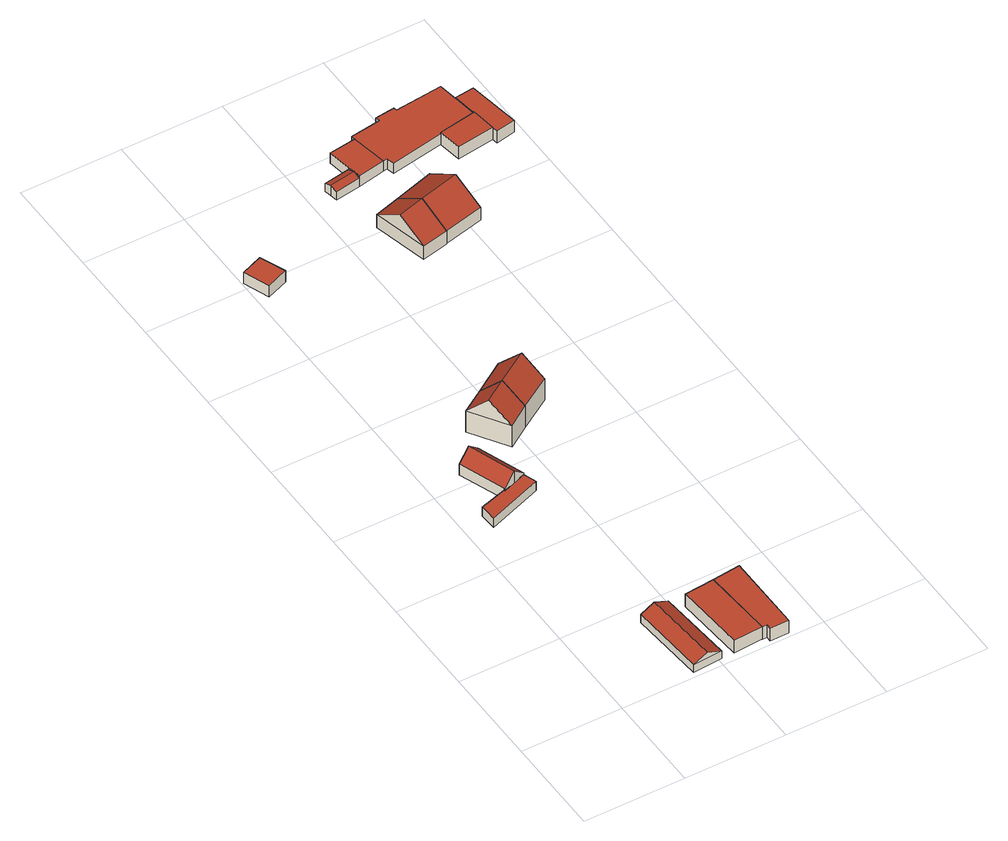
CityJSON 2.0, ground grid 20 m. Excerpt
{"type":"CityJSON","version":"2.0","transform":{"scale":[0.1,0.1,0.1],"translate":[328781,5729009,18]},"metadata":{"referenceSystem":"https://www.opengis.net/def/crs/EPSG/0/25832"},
"CityObjects":{
"building1":{"type":"Building","attributes":{"Geometrietyp2DReferenz":"3000","Gemeindeschluessel":"05170048","function":"31001_2720","roofType":"3100","measuredHeight":3.15},"address":[{"country":"Germany","locality":"Wesel","thoroughfareNumber":"31","thoroughfareName":"Schüttwich"}],"geometry":[{"type":"Solid","lod":"2","boundaries":[[[[0,1,2,3]],[[4,5,1,0]],[[6,7,5,4]],[[3,2,7,6]],[[0,8,4]],[[6,9,3]],[[3,9,8,0]],[[4,8,9,6]],[[1,5,7,2]]]],"semantics":{"surfaces":[{"type":"WallSurface"},{"type":"RoofSurface"},{"type":"GroundSurface"}],"values":[[0,0,0,0,0,0,1,1,2]]}}]},
"building2":{"type":"Building","attributes":{"Geometrietyp2DReferenz":"3000","Gemeindeschluessel":"05170048","function":"31001_2720","roofType":"1000","measuredHeight":2.09},"address":[{"country":"Germany","locality":"Wesel","thoroughfareNumber":"31","thoroughfareName":"Schüttwich"}],"geometry":[{"type":"Solid","lod":"2","boundaries":[[[[10,11,12,13]],[[14,15,11,10]],[[16,17,15,14]],[[18,19,17,16]],[[20,21,19,18]],[[13,12,21,20]],[[18,16,14,10,13,20]],[[11,15,17,19,21,12]]]],"semantics":{"surfaces":[{"type":"WallSurface"},{"type":"RoofSurface"},{"type":"GroundSurface"}],"values":[[0,0,0,0,0,0,1,2]]}}]},
"building3":{"type":"Building","attributes":{"Geometrietyp2DReferenz":"3000","Gemeindeschluessel":"05170048","function":"31001_2720","roofType":"1000","measuredHeight":2.95},"address":[{"country":"Germany","locality":"Wesel","thoroughfareNumber":"31","thoroughfareName":"Schüttwich"}],"geometry":[{"type":"Solid","lod":"2","boundaries":[[[[22,23,24,25]],[[26,27,23,22]],[[28,29,27,26]],[[25,24,29,28]],[[26,22,25,28]],[[23,27,29,24]]]],"semantics":{"surfaces":[{"type":"WallSurface"},{"type":"RoofSurface"},{"type":"GroundSurface"}],"values":[[0,0,0,0,1,2]]}}]},
"building4":{"type":"Building","attributes":{"Geometrietyp2DReferenz":"3000","Gemeindeschluessel":"05170048","function":"31001_2720","roofType":"3100","measuredHeight":4.84},"address":[{"country":"Germany","locality":"Wesel","thoroughfareNumber":"31","thoroughfareName":"Schüttwich"}],"geometry":[{"type":"Solid","lod":"2","boundaries":[[[[30,12,31,32]],[[33,21,12,30]],[[34,35,21,33]],[[36,37,35,34]],[[38,39,37,36]],[[40,11,39,38]],[[32,31,11,40]],[[34,33,30,32,36]],[[40,38,36,32]],[[12,21,35,37,39,11,31]]]],"semantics":{"surfaces":[{"type":"WallSurface"},{"type":"RoofSurface"},{"type":"GroundSurface"}],"values":[[0,0,0,0,0,0,0,1,1,2]]}}]},
"building5":{"type":"Building","attributes":{"Geometrietyp2DReferenz":"3000","Gemeindeschluessel":"05170048","function":"51009_1610","roofType":"1000","measuredHeight":3.03},"geometry":[{"type":"Solid","lod":"2","boundaries":[[[[41,42,43,44]],[[45,46,42,41]],[[47,48,46,45]],[[26,49,48,47]],[[22,50,49,26]],[[44,43,50,22]],[[26,47,45,41,44,22]],[[42,46,48,49,50,43]]]],"semantics":{"surfaces":[{"type":"WallSurface"},{"type":"RoofSurface"},{"type":"GroundSurface"}],"values":[[0,0,0,0,0,0,1,2]]}}]},
"building6":{"type":"Building","attributes":{"Geometrietyp2DReferenz":"3000","Gemeindeschluessel":"05170048","function":"31001_2720","roofType":"3100","measuredHeight":9.17},"address":[{"country":"Germany","locality":"Wesel","thoroughfareNumber":"31","thoroughfareName":"Schüttwich"}],"geometry":[{"type":"Solid","lod":"2","boundaries":[[[[51,52,53,54]],[[55,56,52,51]],[[57,58,56,55]],[[54,53,58,57]],[[51,59,55]],[[57,60,54]],[[54,60,59,51]],[[55,59,60,57]],[[52,56,58,53]]]],"semantics":{"surfaces":[{"type":"WallSurface"},{"type":"RoofSurface"},{"type":"GroundSurface"}],"values":[[0,0,0,0,0,0,1,1,2]]}}]},
"building7":{"type":"Building","attributes":{"Geometrietyp2DReferenz":"3000","Gemeindeschluessel":"05170048","function":"31001_2723","roofType":"1000","measuredHeight":2.65},"geometry":[{"type":"Solid","lod":"2","boundaries":[[[[61,62,63,64]],[[65,66,62,61]],[[67,68,66,65]],[[64,63,68,67]],[[65,61,64,67]],[[62,66,68,63]]]],"semantics":{"surfaces":[{"type":"WallSurface"},{"type":"RoofSurface"},{"type":"GroundSurface"}],"values":[[0,0,0,0,1,2]]}}]},
"building8":{"type":"Building","attributes":{"name":"Köppenkate","Geometrietyp2DReferenz":"3000","Gemeindeschluessel":"05170048","function":"31001_1210","roofType":"3100","measuredHeight":9.14},"address":[{"country":"Germany","locality":"Wesel","thoroughfareNumber":"31","thoroughfareName":"Schüttwich"}],"geometry":[{"type":"Solid","lod":"2","boundaries":[[[[54,53,69,70]],[[57,58,53,54]],[[71,72,58,57]],[[70,69,72,71]],[[54,60,57]],[[71,73,70]],[[70,73,60,54]],[[57,60,73,71]],[[53,58,72,69]]]],"semantics":{"surfaces":[{"type":"WallSurface"},{"type":"RoofSurface"},{"type":"GroundSurface"}],"values":[[0,0,0,0,0,0,1,1,2]]}}]},
"building9":{"type":"Building","attributes":{"name":"Oyerskate","Geometrietyp2DReferenz":"3000","Gemeindeschluessel":"05170048","function":"31001_1010","roofType":"3100","measuredHeight":6.72},"address":[{"country":"Germany","locality":"Wesel","thoroughfareNumber":"20","thoroughfareName":"Schüttwich"}],"geometry":[{"type":"Solid","lod":"2","boundaries":[[[[74,75,76,77]],[[78,79,75,74]],[[80,81,79,78]],[[77,76,81,80]],[[74,82,78]],[[80,83,77]],[[77,83,82,74]],[[78,82,83,80]],[[75,79,81,76]]]],"semantics":{"surfaces":[{"type":"WallSurface"},{"type":"RoofSurface"},{"type":"GroundSurface"}],"values":[[0,0,0,0,0,0,1,1,2]]}}]},
"building10":{"type":"Building","attributes":{"Geometrietyp2DReferenz":"3000","Gemeindeschluessel":"05170048","function":"31001_2723","roofType":"3100","measuredHeight":6.59},"address":[{"country":"Germany","locality":"Wesel","thoroughfareNumber":"20","thoroughfareName":"Schüttwich"}],"geometry":[{"type":"Solid","lod":"2","boundaries":[[[[77,84,85,86]],[[80,87,84,77]],[[88,89,87,80]],[[86,85,89,88]],[[77,83,80]],[[88,90,86]],[[86,90,83,77]],[[80,83,90,88]],[[84,87,89,85]]]],"semantics":{"surfaces":[{"type":"WallSurface"},{"type":"RoofSurface"},{"type":"GroundSurface"}],"values":[[0,0,0,0,0,0,1,1,2]]}}]},
"building11":{"type":"Building","attributes":{"Gemeindeschluessel":"05170048","Geometrietyp2DReferenz":"3000","function":"31001_2724"},"address":[{"country":"Germany","locality":"Wesel","thoroughfareNumber":"20","thoroughfareName":"Schüttwich"}],"children":["building11-1","building11-2","building11-3","building11-4","building11-5"]},
"building11-1":{"type":"BuildingPart","attributes":{"roofType":"1000","measuredHeight":2.47},"parents":["building11"],"geometry":[{"type":"Solid","lod":"2","boundaries":[[[[91,92,93,94]],[[95,96,92,91]],[[97,98,96,95]],[[99,100,101,102]],[[103,104,100,99]],[[105,106,104,103]],[[107,108,106,105]],[[109,110,108,107]],[[111,112,110,109]],[[113,114,112,111]],[[109,107,105,103,99,102,97,95,91,94,115,113,111]],[[116,93,92,96,98,101,100,104,106,108,110,112,114]],[[113,115,116,114]],[[115,94,93,116]],[[101,98,97,102]]]],"semantics":{"surfaces":[{"type":"WallSurface"},{"type":"RoofSurface"},{"type":"GroundSurface"},{"type":"ClosureSurface"}],"values":[[0,0,0,0,0,0,0,0,0,0,1,2,3,3,3]]}}]},
"building11-2":{"type":"BuildingPart","attributes":{"roofType":"1000","measuredHeight":2.4},"parents":["building11"],"geometry":[{"type":"MultiSurface","lod":"2","boundaries":[[[117,118,119,120]],[[102,101,118,117]],[[121,122,98,97]],[[97,102,117,120,121]],[[118,101,98,122,119]],[[102,97,98,101]],[[121,123,124]],[[120,125,126]],[[127,126,125,119,128]],[[124,123,127,128,122]]],"semantics":{"surfaces":[{"type":"WallSurface"},{"type":"RoofSurface"},{"type":"GroundSurface"},{"type":"ClosureSurface"}],"values":[0,0,0,1,2,3,0,0,3,3]}}]},
"building11-3":{"type":"BuildingPart","attributes":{"roofType":"1000","measuredHeight":2.79},"parents":["building11"],"geometry":[{"type":"MultiSurface","lod":"2","boundaries":[[[129,93,130,131]],[[131,130,132,133]],[[134,129,131,133]],[[93,116,132,130]],[[129,134,115,94]],[[116,93,94,115]],[[134,133,135,136]],[[116,115,136,135,132]]],"semantics":{"surfaces":[{"type":"WallSurface"},{"type":"RoofSurface"},{"type":"GroundSurface"},{"type":"ClosureSurface"}],"values":[0,0,1,2,0,3,0,3]}}]},
"building11-4":{"type":"BuildingPart","attributes":{"roofType":"3100","measuredHeight":2.44},"parents":["building11"],"geometry":[{"type":"MultiSurface","lod":"2","boundaries":[[[137,138,139,140]],[[125,119,138,137]],[[141,142,122,124]],[[140,139,142,141]],[[125,137,140,127]],[[141,124,127,140]],[[138,119,128,122,142,139]],[[125,126,127,128,119]],[[127,123,124,122,128]]],"semantics":{"surfaces":[{"type":"WallSurface"},{"type":"RoofSurface"},{"type":"GroundSurface"},{"type":"ClosureSurface"}],"values":[0,0,0,0,1,1,2,3,3]}}]},
"building11-5":{"type":"BuildingPart","attributes":{"roofType":"1000","measuredHeight":2.75},"parents":["building11"],"geometry":[{"type":"MultiSurface","lod":"2","boundaries":[[[143,144,114,145]],[[146,147,144,143]],[[148,149,147,146]],[[135,132,149,148]],[[146,143,145,135,148]],[[114,144,147,149,132]],[[136,145,113,115]],[[114,116,115,113]],[[135,136,115,116,132]]],"semantics":{"surfaces":[{"type":"WallSurface"},{"type":"RoofSurface"},{"type":"GroundSurface"},{"type":"ClosureSurface"}],"values":[0,0,0,0,1,2,0,3,3]}}]}
},
"vertices":[
[205,13,28],[205,13,10],[193,164,10],[193,164,28],[147,9,28],[147,9,10],[136,160,28],[136,160,10],[176,11,41],[164,162,41],
[146,550,32],[146,550,11],[99,533,11],[99,533,32],[155,525,32],[155,525,11],[47,486,32],[47,486,11],[45,519,32],[45,519,11],[98,535,32],[98,535,11],
[279,159,38],[279,159,9],[220,154,9],[220,154,38],[289,18,38],[289,18,9],[231,15,38],[231,15,9],
[99,533,36],[122,541,11],[122,541,60],[98,535,36],[65,625,36],[65,625,11],[89,633,60],[89,633,11],[112,642,36],[112,642,11],[146,550,36],
[335,8,38],[335,8,8],[334,165,8],[334,165,38],[298,8,38],[298,8,8],[298,18,38],[298,18,8],[289,18,8],[279,159,8],
[176,635,61],[176,635,12],[220,664,12],[220,664,61],[129,707,61],[129,707,12],[174,736,61],[174,736,12],[152,671,103],[197,700,103],
[65,1180,35],[65,1180,9],[45,1230,9],[45,1230,35],[22,1163,35],[22,1163,9],[3,1214,35],[3,1214,9],
[283,703,12],[283,703,61],[236,776,61],[236,776,12],[260,740,103],
[290,1102,41],[290,1102,11],[343,1114,11],[343,1114,41],[264,1210,41],[264,1210,11],[316,1225,41],[316,1225,11],[277,1156,78],[329,1170,78],
[343,1114,12],[422,1132,12],[422,1132,41],[316,1225,12],[393,1248,41],[393,1248,12],[408,1190,78],
[359,1309,32],[359,1309,8],[464,1328,8],[464,1328,32],[356,1324,32],[356,1324,8],[348,1323,32],[348,1323,8],[334,1402,32],[334,1402,8],[335,1394,8],[335,1394,32],[393,1410,32],[393,1410,8],[392,1419,32],[392,1419,8],[430,1423,32],[430,1423,8],[432,1417,32],[432,1417,8],[525,1427,32],[525,1427,8],[531,1388,32],[531,1388,8],[538,1340,32],[538,1340,8],
[282,1387,32],[282,1387,8],[289,1341,8],[289,1341,32],[294,1313,32],[294,1313,8],[292,1326,32],[294,1313,27],[289,1341,27],[292,1328,32],[292,1327,32],[292,1327,8],
[464,1328,36],[471,1282,8],[471,1282,36],[545,1292,8],[545,1292,36],[538,1340,36],[545,1292,35],[538,1340,35],
[238,1333,27],[238,1333,8],[241,1319,8],[241,1319,32],[244,1305,27],[244,1305,8],
[568,1392,35],[568,1392,8],[531,1388,35],[585,1288,35],[585,1288,8],[547,1281,35],[547,1281,8]
]}
